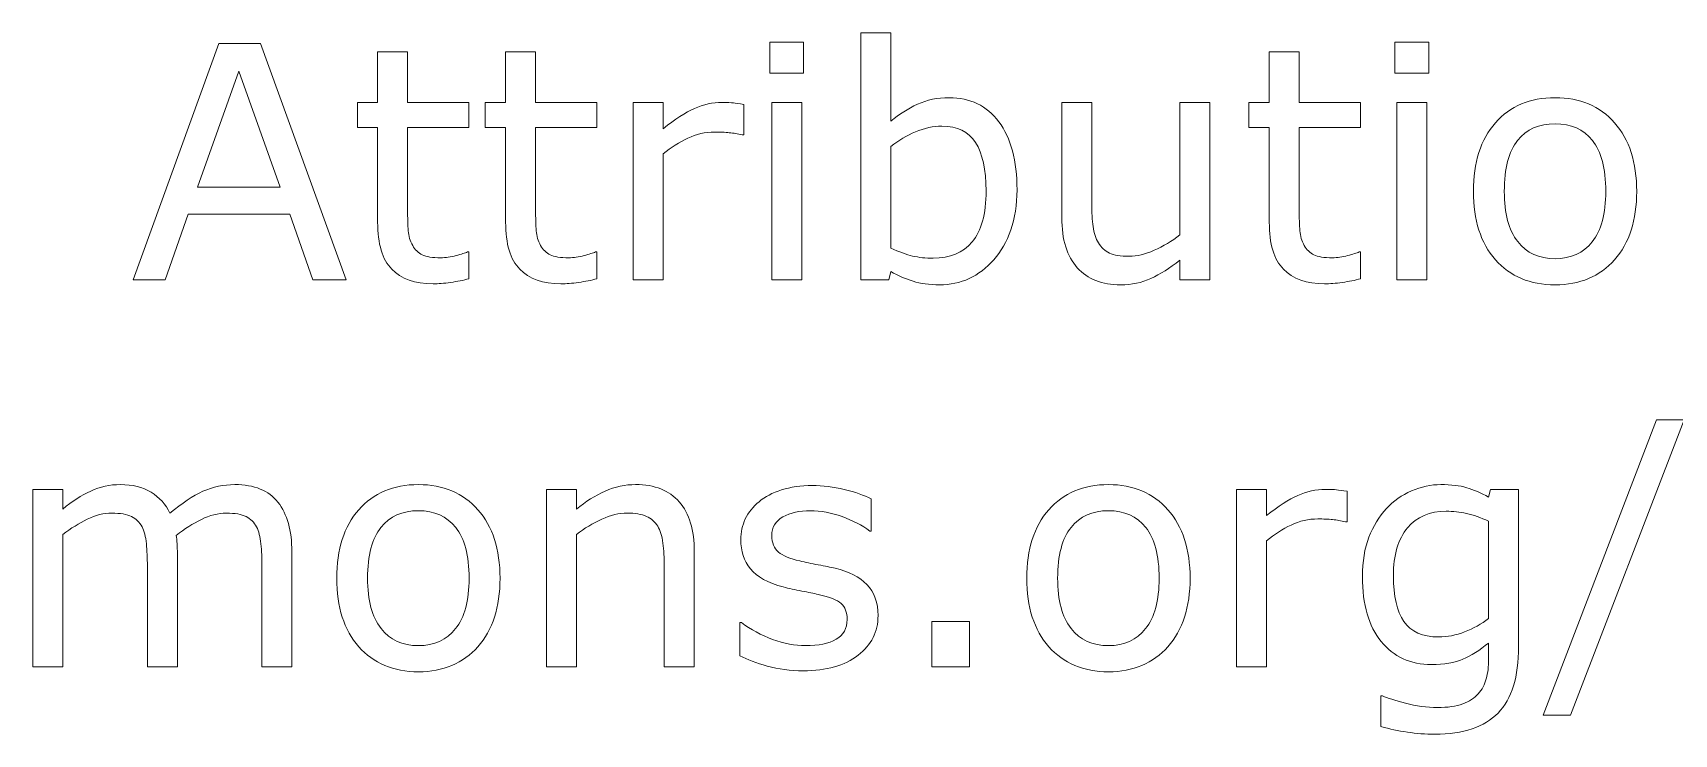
# Model space of a CAD drawing. Header units: inches. Extents: x -130 to 336, y 27 to 301.
# Drawn here: x -49.17 to -11.74, y 258.18 to 274.16 of the extents above; entities that cross this region are included whole.
import ezdxf

# ---------------------------------------------------------------- set-up
doc = ezdxf.new("R2010")
doc.units = ezdxf.units.IN
doc.header["$MEASUREMENT"] = 0
doc.layers.add('Layer 1', color=7, linetype='Continuous')

# ---------------------------------------------------------------- blocks, each defined once
blk = doc.blocks.new('block 2')
at = {"layer": 'Layer 1', "color": 7, "lineweight": 5}
for points in [[(-42.025, 268.53), (-42.787, 268.53), (-43.311, 270.029), (-45.634, 270.029), (-46.159, 268.53), (-46.886, 268.53), (-44.932, 273.921), (-43.979, 273.921), (-42.025, 268.53)], [(-31.594, 273.248), (-32.365, 273.248), (-32.365, 273.954), (-31.594, 273.954), (-31.594, 273.248)], [(-17.337, 273.248), (-18.109, 273.248), (-18.109, 273.954), (-17.337, 273.954), (-17.337, 273.248)], [(-43.535, 270.647), (-44.473, 273.287), (-45.415, 270.647), (-43.535, 270.647)], [(-31.638, 268.53), (-32.321, 268.53), (-32.321, 272.576), (-31.638, 272.576), (-31.638, 268.53)], [(-17.381, 268.53), (-18.065, 268.53), (-18.065, 272.576), (-17.381, 272.576), (-17.381, 268.53)], [(-11.509, 265.344), (-14.101, 258.608), (-14.728, 258.608), (-12.145, 265.344), (-11.509, 265.344)], [(-27.811, 259.711), (-28.671, 259.711), (-28.671, 260.747), (-27.811, 260.747), (-27.811, 259.711)]]:
    blk.add_lwpolyline(points, dxfattribs=at)
for points, knots in [([(-26.727, 270.584), (-26.727, 270.246), (-26.775, 269.942), (-26.87, 269.672), (-26.965, 269.402), (-27.094, 269.175), (-27.256, 268.991), (-27.427, 268.801), (-27.615, 268.658), (-27.82, 268.563), (-28.025, 268.468), (-28.251, 268.42), (-28.497, 268.42), (-28.727, 268.42), (-28.926, 268.447), (-29.098, 268.501), (-29.269, 268.556), (-29.438, 268.629), (-29.604, 268.72), (-29.604, 268.72), (-29.648, 268.53), (-29.648, 268.53), (-29.648, 268.53), (-30.288, 268.53), (-30.288, 268.53), (-30.288, 268.53), (-30.288, 274.163), (-30.288, 274.163), (-30.288, 274.163), (-29.604, 274.163), (-29.604, 274.163), (-29.604, 274.163), (-29.604, 272.15), (-29.604, 272.15), (-29.414, 272.308), (-29.211, 272.436), (-28.997, 272.536), (-28.782, 272.636), (-28.541, 272.686), (-28.273, 272.686), (-27.795, 272.686), (-27.418, 272.503), (-27.142, 272.136), (-26.866, 271.769), (-26.727, 271.252), (-26.727, 270.584)], [0, 0, 0, 0, 1, 1, 1, 2, 2, 2, 3, 3, 3, 4, 4, 4, 5, 5, 5, 6, 6, 6, 7, 7, 7, 8, 8, 8, 9, 9, 9, 10, 10, 10, 11, 11, 11, 12, 12, 12, 13, 13, 13, 14, 14, 14, 15, 15, 15, 15]), ([(-39.227, 268.558), (-39.354, 268.524), (-39.493, 268.496), (-39.644, 268.475), (-39.795, 268.453), (-39.929, 268.442), (-40.047, 268.442), (-40.46, 268.442), (-40.773, 268.553), (-40.988, 268.776), (-41.203, 268.998), (-41.31, 269.355), (-41.31, 269.846), (-41.31, 269.846), (-41.31, 272.003), (-41.31, 272.003), (-41.31, 272.003), (-41.773, 272.003), (-41.773, 272.003), (-41.773, 272.003), (-41.773, 272.576), (-41.773, 272.576), (-41.773, 272.576), (-41.31, 272.576), (-41.31, 272.576), (-41.31, 272.576), (-41.31, 273.734), (-41.31, 273.734), (-41.31, 273.734), (-40.627, 273.734), (-40.627, 273.734), (-40.627, 273.734), (-40.627, 272.576), (-40.627, 272.576), (-40.627, 272.576), (-39.227, 272.576), (-39.227, 272.576), (-39.227, 272.576), (-39.227, 272.003), (-39.227, 272.003), (-39.227, 272.003), (-40.627, 272.003), (-40.627, 272.003), (-40.627, 272.003), (-40.627, 270.153), (-40.627, 270.153), (-40.627, 269.939), (-40.622, 269.773), (-40.612, 269.653), (-40.603, 269.533), (-40.569, 269.421), (-40.511, 269.317), (-40.458, 269.22), (-40.385, 269.149), (-40.292, 269.104), (-40.2, 269.06), (-40.059, 269.037), (-39.869, 269.037), (-39.758, 269.037), (-39.643, 269.054), (-39.522, 269.087), (-39.402, 269.12), (-39.315, 269.147), (-39.262, 269.169), (-39.262, 269.169), (-39.227, 269.169), (-39.227, 269.169), (-39.227, 269.169), (-39.227, 268.558), (-39.227, 268.558)], [0, 0, 0, 0, 1, 1, 1, 2, 2, 2, 3, 3, 3, 4, 4, 4, 5, 5, 5, 6, 6, 6, 7, 7, 7, 8, 8, 8, 9, 9, 9, 10, 10, 10, 11, 11, 11, 12, 12, 12, 13, 13, 13, 14, 14, 14, 15, 15, 15, 16, 16, 16, 17, 17, 17, 18, 18, 18, 19, 19, 19, 20, 20, 20, 21, 21, 21, 22, 22, 22, 23, 23, 23, 23]), ([(-36.307, 268.558), (-36.435, 268.524), (-36.575, 268.496), (-36.725, 268.475), (-36.876, 268.453), (-37.01, 268.442), (-37.128, 268.442), (-37.541, 268.442), (-37.854, 268.553), (-38.069, 268.776), (-38.283, 268.998), (-38.391, 269.355), (-38.391, 269.846), (-38.391, 269.846), (-38.391, 272.003), (-38.391, 272.003), (-38.391, 272.003), (-38.854, 272.003), (-38.854, 272.003), (-38.854, 272.003), (-38.854, 272.576), (-38.854, 272.576), (-38.854, 272.576), (-38.391, 272.576), (-38.391, 272.576), (-38.391, 272.576), (-38.391, 273.734), (-38.391, 273.734), (-38.391, 273.734), (-37.707, 273.734), (-37.707, 273.734), (-37.707, 273.734), (-37.707, 272.576), (-37.707, 272.576), (-37.707, 272.576), (-36.307, 272.576), (-36.307, 272.576), (-36.307, 272.576), (-36.307, 272.003), (-36.307, 272.003), (-36.307, 272.003), (-37.707, 272.003), (-37.707, 272.003), (-37.707, 272.003), (-37.707, 270.153), (-37.707, 270.153), (-37.707, 269.939), (-37.702, 269.773), (-37.693, 269.653), (-37.683, 269.533), (-37.649, 269.421), (-37.592, 269.317), (-37.539, 269.22), (-37.466, 269.149), (-37.374, 269.104), (-37.281, 269.06), (-37.14, 269.037), (-36.949, 269.037), (-36.839, 269.037), (-36.723, 269.054), (-36.603, 269.087), (-36.483, 269.12), (-36.396, 269.147), (-36.343, 269.169), (-36.343, 269.169), (-36.307, 269.169), (-36.307, 269.169), (-36.307, 269.169), (-36.307, 268.558), (-36.307, 268.558)], [0, 0, 0, 0, 1, 1, 1, 2, 2, 2, 3, 3, 3, 4, 4, 4, 5, 5, 5, 6, 6, 6, 7, 7, 7, 8, 8, 8, 9, 9, 9, 10, 10, 10, 11, 11, 11, 12, 12, 12, 13, 13, 13, 14, 14, 14, 15, 15, 15, 16, 16, 16, 17, 17, 17, 18, 18, 18, 19, 19, 19, 20, 20, 20, 21, 21, 21, 22, 22, 22, 23, 23, 23, 23]), ([(-18.889, 268.558), (-19.018, 268.524), (-19.157, 268.496), (-19.308, 268.475), (-19.458, 268.453), (-19.592, 268.442), (-19.711, 268.442), (-20.123, 268.442), (-20.436, 268.553), (-20.651, 268.776), (-20.866, 268.998), (-20.973, 269.355), (-20.973, 269.846), (-20.973, 269.846), (-20.973, 272.003), (-20.973, 272.003), (-20.973, 272.003), (-21.436, 272.003), (-21.436, 272.003), (-21.436, 272.003), (-21.436, 272.576), (-21.436, 272.576), (-21.436, 272.576), (-20.973, 272.576), (-20.973, 272.576), (-20.973, 272.576), (-20.973, 273.734), (-20.973, 273.734), (-20.973, 273.734), (-20.29, 273.734), (-20.29, 273.734), (-20.29, 273.734), (-20.29, 272.576), (-20.29, 272.576), (-20.29, 272.576), (-18.889, 272.576), (-18.889, 272.576), (-18.889, 272.576), (-18.889, 272.003), (-18.889, 272.003), (-18.889, 272.003), (-20.29, 272.003), (-20.29, 272.003), (-20.29, 272.003), (-20.29, 270.153), (-20.29, 270.153), (-20.29, 269.939), (-20.285, 269.773), (-20.275, 269.653), (-20.265, 269.533), (-20.232, 269.421), (-20.174, 269.317), (-20.121, 269.22), (-20.048, 269.149), (-19.956, 269.104), (-19.863, 269.06), (-19.722, 269.037), (-19.532, 269.037), (-19.421, 269.037), (-19.306, 269.054), (-19.186, 269.087), (-19.065, 269.12), (-18.978, 269.147), (-18.925, 269.169), (-18.925, 269.169), (-18.889, 269.169), (-18.889, 269.169), (-18.889, 269.169), (-18.889, 268.558), (-18.889, 268.558)], [0, 0, 0, 0, 1, 1, 1, 2, 2, 2, 3, 3, 3, 4, 4, 4, 5, 5, 5, 6, 6, 6, 7, 7, 7, 8, 8, 8, 9, 9, 9, 10, 10, 10, 11, 11, 11, 12, 12, 12, 13, 13, 13, 14, 14, 14, 15, 15, 15, 16, 16, 16, 17, 17, 17, 18, 18, 18, 19, 19, 19, 20, 20, 20, 21, 21, 21, 22, 22, 22, 23, 23, 23, 23]), ([(-32.958, 271.837), (-32.958, 271.837), (-32.994, 271.837), (-32.994, 271.837), (-33.096, 271.86), (-33.193, 271.877), (-33.289, 271.888), (-33.384, 271.898), (-33.497, 271.903), (-33.627, 271.903), (-33.837, 271.903), (-34.04, 271.857), (-34.235, 271.764), (-34.43, 271.671), (-34.618, 271.551), (-34.799, 271.404), (-34.799, 271.404), (-34.799, 268.53), (-34.799, 268.53), (-34.799, 268.53), (-35.482, 268.53), (-35.482, 268.53), (-35.482, 268.53), (-35.482, 272.576), (-35.482, 272.576), (-35.482, 272.576), (-34.799, 272.576), (-34.799, 272.576), (-34.799, 272.576), (-34.799, 271.978), (-34.799, 271.978), (-34.529, 272.196), (-34.291, 272.35), (-34.084, 272.44), (-33.878, 272.531), (-33.668, 272.576), (-33.453, 272.576), (-33.335, 272.576), (-33.25, 272.573), (-33.197, 272.567), (-33.144, 272.561), (-33.064, 272.549), (-32.958, 272.533), (-32.958, 272.533), (-32.958, 271.837), (-32.958, 271.837)], [0, 0, 0, 0, 1, 1, 1, 2, 2, 2, 3, 3, 3, 4, 4, 4, 5, 5, 5, 6, 6, 6, 7, 7, 7, 8, 8, 8, 9, 9, 9, 10, 10, 10, 11, 11, 11, 12, 12, 12, 13, 13, 13, 14, 14, 14, 15, 15, 15, 15]), ([(-22.332, 268.53), (-22.332, 268.53), (-23.015, 268.53), (-23.015, 268.53), (-23.015, 268.53), (-23.015, 268.981), (-23.015, 268.981), (-23.244, 268.8), (-23.462, 268.661), (-23.672, 268.565), (-23.881, 268.468), (-24.112, 268.42), (-24.364, 268.42), (-24.787, 268.42), (-25.116, 268.55), (-25.352, 268.809), (-25.587, 269.069), (-25.705, 269.449), (-25.705, 269.951), (-25.705, 269.951), (-25.705, 272.576), (-25.705, 272.576), (-25.705, 272.576), (-25.022, 272.576), (-25.022, 272.576), (-25.022, 272.576), (-25.022, 270.275), (-25.022, 270.275), (-25.022, 270.07), (-25.012, 269.895), (-24.993, 269.749), (-24.974, 269.602), (-24.933, 269.478), (-24.871, 269.374), (-24.806, 269.268), (-24.722, 269.191), (-24.619, 269.143), (-24.516, 269.094), (-24.366, 269.07), (-24.169, 269.07), (-23.994, 269.07), (-23.804, 269.116), (-23.596, 269.208), (-23.389, 269.299), (-23.195, 269.416), (-23.015, 269.558), (-23.015, 269.558), (-23.015, 272.576), (-23.015, 272.576), (-23.015, 272.576), (-22.332, 272.576), (-22.332, 272.576), (-22.332, 272.576), (-22.332, 268.53), (-22.332, 268.53)], [0, 0, 0, 0, 1, 1, 1, 2, 2, 2, 3, 3, 3, 4, 4, 4, 5, 5, 5, 6, 6, 6, 7, 7, 7, 8, 8, 8, 9, 9, 9, 10, 10, 10, 11, 11, 11, 12, 12, 12, 13, 13, 13, 14, 14, 14, 15, 15, 15, 16, 16, 16, 17, 17, 17, 18, 18, 18, 18]), ([(-12.593, 270.551), (-12.593, 269.893), (-12.761, 269.372), (-13.098, 268.991), (-13.436, 268.61), (-13.888, 268.42), (-14.454, 268.42), (-15.025, 268.42), (-15.478, 268.61), (-15.814, 268.991), (-16.151, 269.372), (-16.319, 269.893), (-16.319, 270.551), (-16.319, 271.21), (-16.151, 271.73), (-15.814, 272.113), (-15.478, 272.495), (-15.025, 272.686), (-14.454, 272.686), (-13.888, 272.686), (-13.436, 272.495), (-13.098, 272.113), (-12.761, 271.73), (-12.593, 271.21), (-12.593, 270.551)], [0, 0, 0, 0, 1, 1, 1, 2, 2, 2, 3, 3, 3, 4, 4, 4, 5, 5, 5, 6, 6, 6, 7, 7, 7, 8, 8, 8, 8]), ([(-27.433, 270.562), (-27.433, 271.045), (-27.513, 271.411), (-27.671, 271.661), (-27.83, 271.911), (-28.086, 272.036), (-28.441, 272.036), (-28.638, 272.036), (-28.838, 271.993), (-29.041, 271.907), (-29.243, 271.821), (-29.431, 271.711), (-29.604, 271.576), (-29.604, 271.576), (-29.604, 269.258), (-29.604, 269.258), (-29.412, 269.171), (-29.246, 269.111), (-29.108, 269.077), (-28.969, 269.043), (-28.812, 269.026), (-28.636, 269.026), (-28.26, 269.026), (-27.966, 269.15), (-27.752, 269.397), (-27.539, 269.645), (-27.433, 270.033), (-27.433, 270.562)], [0, 0, 0, 0, 1, 1, 1, 2, 2, 2, 3, 3, 3, 4, 4, 4, 5, 5, 5, 6, 6, 6, 7, 7, 7, 8, 8, 8, 9, 9, 9, 9]), ([(-13.298, 270.551), (-13.298, 271.071), (-13.4, 271.458), (-13.604, 271.711), (-13.808, 271.964), (-14.091, 272.091), (-14.454, 272.091), (-14.821, 272.091), (-15.106, 271.964), (-15.309, 271.711), (-15.512, 271.458), (-15.613, 271.071), (-15.613, 270.551), (-15.613, 270.048), (-15.511, 269.666), (-15.307, 269.405), (-15.103, 269.145), (-14.819, 269.015), (-14.454, 269.015), (-14.094, 269.015), (-13.811, 269.144), (-13.606, 269.402), (-13.401, 269.66), (-13.298, 270.043), (-13.298, 270.551)], [0, 0, 0, 0, 1, 1, 1, 2, 2, 2, 3, 3, 3, 4, 4, 4, 5, 5, 5, 6, 6, 6, 7, 7, 7, 8, 8, 8, 8]), ([(-43.266, 259.711), (-43.266, 259.711), (-43.949, 259.711), (-43.949, 259.711), (-43.949, 259.711), (-43.949, 262.012), (-43.949, 262.012), (-43.949, 262.185), (-43.957, 262.353), (-43.973, 262.515), (-43.988, 262.676), (-44.021, 262.805), (-44.072, 262.902), (-44.128, 263.005), (-44.207, 263.084), (-44.311, 263.137), (-44.415, 263.19), (-44.564, 263.216), (-44.759, 263.216), (-44.95, 263.216), (-45.141, 263.168), (-45.331, 263.073), (-45.522, 262.978), (-45.713, 262.857), (-45.903, 262.71), (-45.896, 262.654), (-45.89, 262.59), (-45.885, 262.516), (-45.88, 262.443), (-45.878, 262.37), (-45.878, 262.298), (-45.878, 262.298), (-45.878, 259.711), (-45.878, 259.711), (-45.878, 259.711), (-46.562, 259.711), (-46.562, 259.711), (-46.562, 259.711), (-46.562, 262.012), (-46.562, 262.012), (-46.562, 262.19), (-46.569, 262.36), (-46.585, 262.52), (-46.601, 262.68), (-46.634, 262.809), (-46.684, 262.905), (-46.74, 263.009), (-46.82, 263.086), (-46.924, 263.138), (-47.028, 263.19), (-47.177, 263.216), (-47.372, 263.216), (-47.558, 263.216), (-47.745, 263.17), (-47.932, 263.079), (-48.119, 262.987), (-48.305, 262.87), (-48.491, 262.728), (-48.491, 262.728), (-48.491, 259.711), (-48.491, 259.711), (-48.491, 259.711), (-49.175, 259.711), (-49.175, 259.711), (-49.175, 259.711), (-49.175, 263.757), (-49.175, 263.757), (-49.175, 263.757), (-48.491, 263.757), (-48.491, 263.757), (-48.491, 263.757), (-48.491, 263.308), (-48.491, 263.308), (-48.278, 263.483), (-48.067, 263.62), (-47.855, 263.719), (-47.644, 263.817), (-47.418, 263.867), (-47.179, 263.867), (-46.904, 263.867), (-46.67, 263.809), (-46.478, 263.693), (-46.286, 263.578), (-46.143, 263.418), (-46.049, 263.213), (-45.773, 263.444), (-45.522, 263.611), (-45.295, 263.713), (-45.068, 263.815), (-44.825, 263.867), (-44.566, 263.867), (-44.122, 263.867), (-43.794, 263.732), (-43.583, 263.463), (-43.371, 263.194), (-43.266, 262.818), (-43.266, 262.335), (-43.266, 262.335), (-43.266, 259.711), (-43.266, 259.711)], [0, 0, 0, 0, 1, 1, 1, 2, 2, 2, 3, 3, 3, 4, 4, 4, 5, 5, 5, 6, 6, 6, 7, 7, 7, 8, 8, 8, 9, 9, 9, 10, 10, 10, 11, 11, 11, 12, 12, 12, 13, 13, 13, 14, 14, 14, 15, 15, 15, 16, 16, 16, 17, 17, 17, 18, 18, 18, 19, 19, 19, 20, 20, 20, 21, 21, 21, 22, 22, 22, 23, 23, 23, 24, 24, 24, 25, 25, 25, 26, 26, 26, 27, 27, 27, 28, 28, 28, 29, 29, 29, 30, 30, 30, 31, 31, 31, 32, 32, 32, 33, 33, 33, 33]), ([(-38.518, 261.732), (-38.518, 261.073), (-38.687, 260.553), (-39.024, 260.172), (-39.362, 259.791), (-39.813, 259.6), (-40.379, 259.6), (-40.95, 259.6), (-41.404, 259.791), (-41.74, 260.172), (-42.076, 260.553), (-42.244, 261.073), (-42.244, 261.732), (-42.244, 262.391), (-42.076, 262.911), (-41.74, 263.293), (-41.404, 263.676), (-40.95, 263.867), (-40.379, 263.867), (-39.813, 263.867), (-39.362, 263.676), (-39.024, 263.293), (-38.687, 262.911), (-38.518, 262.391), (-38.518, 261.732)], [0, 0, 0, 0, 1, 1, 1, 2, 2, 2, 3, 3, 3, 4, 4, 4, 5, 5, 5, 6, 6, 6, 7, 7, 7, 8, 8, 8, 8]), ([(-34.088, 259.711), (-34.088, 259.711), (-34.771, 259.711), (-34.771, 259.711), (-34.771, 259.711), (-34.771, 262.012), (-34.771, 262.012), (-34.771, 262.197), (-34.782, 262.371), (-34.804, 262.535), (-34.825, 262.697), (-34.865, 262.825), (-34.922, 262.916), (-34.982, 263.018), (-35.068, 263.093), (-35.181, 263.142), (-35.294, 263.192), (-35.44, 263.216), (-35.62, 263.216), (-35.804, 263.216), (-35.998, 263.17), (-36.199, 263.079), (-36.4, 262.987), (-36.593, 262.87), (-36.778, 262.728), (-36.778, 262.728), (-36.778, 259.711), (-36.778, 259.711), (-36.778, 259.711), (-37.461, 259.711), (-37.461, 259.711), (-37.461, 259.711), (-37.461, 263.757), (-37.461, 263.757), (-37.461, 263.757), (-36.778, 263.757), (-36.778, 263.757), (-36.778, 263.757), (-36.778, 263.306), (-36.778, 263.306), (-36.566, 263.482), (-36.347, 263.619), (-36.121, 263.718), (-35.895, 263.817), (-35.664, 263.867), (-35.425, 263.867), (-34.99, 263.867), (-34.659, 263.735), (-34.43, 263.472), (-34.202, 263.209), (-34.088, 262.83), (-34.088, 262.335), (-34.088, 262.335), (-34.088, 259.711), (-34.088, 259.711)], [0, 0, 0, 0, 1, 1, 1, 2, 2, 2, 3, 3, 3, 4, 4, 4, 5, 5, 5, 6, 6, 6, 7, 7, 7, 8, 8, 8, 9, 9, 9, 10, 10, 10, 11, 11, 11, 12, 12, 12, 13, 13, 13, 14, 14, 14, 15, 15, 15, 16, 16, 16, 17, 17, 17, 18, 18, 18, 18]), ([(-29.896, 260.881), (-29.896, 260.513), (-30.048, 260.211), (-30.353, 259.976), (-30.657, 259.74), (-31.073, 259.622), (-31.6, 259.622), (-31.899, 259.622), (-32.173, 259.658), (-32.422, 259.729), (-32.671, 259.8), (-32.88, 259.878), (-33.049, 259.962), (-33.049, 259.962), (-33.049, 260.725), (-33.049, 260.725), (-33.049, 260.725), (-33.013, 260.725), (-33.013, 260.725), (-32.799, 260.563), (-32.562, 260.434), (-32.301, 260.339), (-32.04, 260.244), (-31.79, 260.196), (-31.55, 260.196), (-31.253, 260.196), (-31.021, 260.244), (-30.853, 260.34), (-30.685, 260.436), (-30.601, 260.587), (-30.601, 260.794), (-30.601, 260.953), (-30.647, 261.073), (-30.738, 261.155), (-30.829, 261.236), (-31.003, 261.306), (-31.261, 261.364), (-31.357, 261.386), (-31.482, 261.411), (-31.636, 261.44), (-31.791, 261.469), (-31.931, 261.5), (-32.058, 261.533), (-32.409, 261.627), (-32.659, 261.765), (-32.806, 261.946), (-32.953, 262.128), (-33.027, 262.351), (-33.027, 262.615), (-33.027, 262.781), (-32.992, 262.937), (-32.924, 263.084), (-32.855, 263.23), (-32.751, 263.361), (-32.611, 263.477), (-32.476, 263.59), (-32.305, 263.679), (-32.097, 263.745), (-31.888, 263.812), (-31.655, 263.845), (-31.397, 263.845), (-31.157, 263.845), (-30.913, 263.815), (-30.666, 263.755), (-30.42, 263.696), (-30.214, 263.624), (-30.05, 263.539), (-30.05, 263.539), (-30.05, 262.808), (-30.05, 262.808), (-30.05, 262.808), (-30.086, 262.808), (-30.086, 262.808), (-30.259, 262.938), (-30.468, 263.048), (-30.715, 263.137), (-30.962, 263.227), (-31.204, 263.271), (-31.441, 263.271), (-31.687, 263.271), (-31.896, 263.224), (-32.066, 263.129), (-32.236, 263.034), (-32.321, 262.893), (-32.321, 262.705), (-32.321, 262.539), (-32.27, 262.414), (-32.167, 262.33), (-32.066, 262.246), (-31.904, 262.178), (-31.679, 262.125), (-31.554, 262.096), (-31.415, 262.067), (-31.261, 262.038), (-31.106, 262.009), (-30.978, 261.983), (-30.875, 261.959), (-30.562, 261.887), (-30.32, 261.763), (-30.151, 261.587), (-29.981, 261.409), (-29.896, 261.174), (-29.896, 260.881)], [0, 0, 0, 0, 1, 1, 1, 2, 2, 2, 3, 3, 3, 4, 4, 4, 5, 5, 5, 6, 6, 6, 7, 7, 7, 8, 8, 8, 9, 9, 9, 10, 10, 10, 11, 11, 11, 12, 12, 12, 13, 13, 13, 14, 14, 14, 15, 15, 15, 16, 16, 16, 17, 17, 17, 18, 18, 18, 19, 19, 19, 20, 20, 20, 21, 21, 21, 22, 22, 22, 23, 23, 23, 24, 24, 24, 25, 25, 25, 26, 26, 26, 27, 27, 27, 28, 28, 28, 29, 29, 29, 30, 30, 30, 31, 31, 31, 32, 32, 32, 33, 33, 33, 34, 34, 34, 34]), ([(-22.779, 261.732), (-22.779, 261.073), (-22.948, 260.553), (-23.285, 260.172), (-23.622, 259.791), (-24.074, 259.6), (-24.64, 259.6), (-25.211, 259.6), (-25.665, 259.791), (-26.001, 260.172), (-26.337, 260.553), (-26.505, 261.073), (-26.505, 261.732), (-26.505, 262.391), (-26.337, 262.911), (-26.001, 263.293), (-25.665, 263.676), (-25.211, 263.867), (-24.64, 263.867), (-24.074, 263.867), (-23.622, 263.676), (-23.285, 263.293), (-22.948, 262.911), (-22.779, 262.391), (-22.779, 261.732)], [0, 0, 0, 0, 1, 1, 1, 2, 2, 2, 3, 3, 3, 4, 4, 4, 5, 5, 5, 6, 6, 6, 7, 7, 7, 8, 8, 8, 8]), ([(-19.197, 263.018), (-19.197, 263.018), (-19.234, 263.018), (-19.234, 263.018), (-19.335, 263.041), (-19.433, 263.058), (-19.529, 263.069), (-19.624, 263.079), (-19.736, 263.084), (-19.866, 263.084), (-20.077, 263.084), (-20.279, 263.038), (-20.474, 262.945), (-20.67, 262.851), (-20.858, 262.731), (-21.039, 262.584), (-21.039, 262.584), (-21.039, 259.711), (-21.039, 259.711), (-21.039, 259.711), (-21.722, 259.711), (-21.722, 259.711), (-21.722, 259.711), (-21.722, 263.757), (-21.722, 263.757), (-21.722, 263.757), (-21.039, 263.757), (-21.039, 263.757), (-21.039, 263.757), (-21.039, 263.159), (-21.039, 263.159), (-20.768, 263.376), (-20.531, 263.53), (-20.324, 263.62), (-20.118, 263.711), (-19.908, 263.757), (-19.693, 263.757), (-19.575, 263.757), (-19.49, 263.753), (-19.437, 263.747), (-19.383, 263.741), (-19.304, 263.73), (-19.197, 263.713), (-19.197, 263.713), (-19.197, 263.018), (-19.197, 263.018)], [0, 0, 0, 0, 1, 1, 1, 2, 2, 2, 3, 3, 3, 4, 4, 4, 5, 5, 5, 6, 6, 6, 7, 7, 7, 8, 8, 8, 9, 9, 9, 10, 10, 10, 11, 11, 11, 12, 12, 12, 13, 13, 13, 14, 14, 14, 15, 15, 15, 15]), ([(-15.287, 260.171), (-15.287, 259.485), (-15.442, 258.981), (-15.754, 258.66), (-16.067, 258.339), (-16.547, 258.178), (-17.194, 258.178), (-17.41, 258.178), (-17.62, 258.193), (-17.824, 258.223), (-18.029, 258.254), (-18.23, 258.297), (-18.429, 258.352), (-18.429, 258.352), (-18.429, 259.049), (-18.429, 259.049), (-18.429, 259.049), (-18.392, 259.049), (-18.392, 259.049), (-18.281, 259.005), (-18.105, 258.949), (-17.863, 258.883), (-17.621, 258.818), (-17.379, 258.785), (-17.137, 258.785), (-16.905, 258.785), (-16.713, 258.812), (-16.561, 258.868), (-16.408, 258.923), (-16.29, 259.001), (-16.206, 259.1), (-16.121, 259.194), (-16.06, 259.308), (-16.025, 259.44), (-15.988, 259.573), (-15.97, 259.721), (-15.97, 259.886), (-15.97, 259.886), (-15.97, 260.255), (-15.97, 260.255), (-16.175, 260.091), (-16.371, 259.968), (-16.558, 259.887), (-16.745, 259.806), (-16.984, 259.766), (-17.273, 259.766), (-17.755, 259.766), (-18.138, 259.94), (-18.422, 260.29), (-18.705, 260.639), (-18.847, 261.132), (-18.847, 261.767), (-18.847, 262.115), (-18.799, 262.416), (-18.701, 262.668), (-18.603, 262.921), (-18.47, 263.139), (-18.3, 263.323), (-18.144, 263.494), (-17.953, 263.628), (-17.729, 263.723), (-17.505, 263.819), (-17.281, 263.867), (-17.059, 263.867), (-16.825, 263.867), (-16.629, 263.843), (-16.471, 263.796), (-16.313, 263.749), (-16.146, 263.677), (-15.97, 263.58), (-15.97, 263.58), (-15.926, 263.757), (-15.926, 263.757), (-15.926, 263.757), (-15.287, 263.757), (-15.287, 263.757), (-15.287, 263.757), (-15.287, 260.171), (-15.287, 260.171)], [0, 0, 0, 0, 1, 1, 1, 2, 2, 2, 3, 3, 3, 4, 4, 4, 5, 5, 5, 6, 6, 6, 7, 7, 7, 8, 8, 8, 9, 9, 9, 10, 10, 10, 11, 11, 11, 12, 12, 12, 13, 13, 13, 14, 14, 14, 15, 15, 15, 16, 16, 16, 17, 17, 17, 18, 18, 18, 19, 19, 19, 20, 20, 20, 21, 21, 21, 22, 22, 22, 23, 23, 23, 24, 24, 24, 25, 25, 25, 26, 26, 26, 26]), ([(-39.224, 261.732), (-39.224, 262.252), (-39.326, 262.639), (-39.53, 262.892), (-39.734, 263.145), (-40.017, 263.271), (-40.379, 263.271), (-40.747, 263.271), (-41.032, 263.145), (-41.234, 262.892), (-41.438, 262.639), (-41.539, 262.252), (-41.539, 261.732), (-41.539, 261.228), (-41.437, 260.846), (-41.233, 260.586), (-41.029, 260.326), (-40.744, 260.196), (-40.379, 260.196), (-40.02, 260.196), (-39.736, 260.325), (-39.531, 260.583), (-39.326, 260.84), (-39.224, 261.223), (-39.224, 261.732)], [0, 0, 0, 0, 1, 1, 1, 2, 2, 2, 3, 3, 3, 4, 4, 4, 5, 5, 5, 6, 6, 6, 7, 7, 7, 8, 8, 8, 8]), ([(-23.485, 261.732), (-23.485, 262.252), (-23.587, 262.639), (-23.79, 262.892), (-23.994, 263.145), (-24.278, 263.271), (-24.64, 263.271), (-25.007, 263.271), (-25.293, 263.145), (-25.495, 262.892), (-25.698, 262.639), (-25.8, 262.252), (-25.8, 261.732), (-25.8, 261.228), (-25.698, 260.846), (-25.494, 260.586), (-25.29, 260.326), (-25.005, 260.196), (-24.64, 260.196), (-24.28, 260.196), (-23.998, 260.325), (-23.793, 260.583), (-23.587, 260.84), (-23.485, 261.223), (-23.485, 261.732)], [0, 0, 0, 0, 1, 1, 1, 2, 2, 2, 3, 3, 3, 4, 4, 4, 5, 5, 5, 6, 6, 6, 7, 7, 7, 8, 8, 8, 8]), ([(-15.97, 260.816), (-15.97, 260.816), (-15.97, 263.031), (-15.97, 263.031), (-16.151, 263.114), (-16.319, 263.173), (-16.474, 263.208), (-16.629, 263.243), (-16.785, 263.26), (-16.938, 263.26), (-17.312, 263.26), (-17.606, 263.134), (-17.82, 262.882), (-18.034, 262.63), (-18.142, 262.264), (-18.142, 261.784), (-18.142, 261.328), (-18.062, 260.982), (-17.903, 260.747), (-17.744, 260.512), (-17.48, 260.394), (-17.112, 260.394), (-16.914, 260.394), (-16.716, 260.432), (-16.517, 260.509), (-16.319, 260.585), (-16.136, 260.687), (-15.97, 260.816)], [0, 0, 0, 0, 1, 1, 1, 2, 2, 2, 3, 3, 3, 4, 4, 4, 5, 5, 5, 6, 6, 6, 7, 7, 7, 8, 8, 8, 9, 9, 9, 9])]:
    blk.add_open_spline(points, degree=3, knots=knots, dxfattribs=at)

msp = doc.modelspace()

# ---------------------------------------------------------------- block references
at = {"layer": 'Layer 1'}
msp.add_blockref('block 2', (0, 0), dxfattribs=at)

doc.saveas('drawing.dxf')
